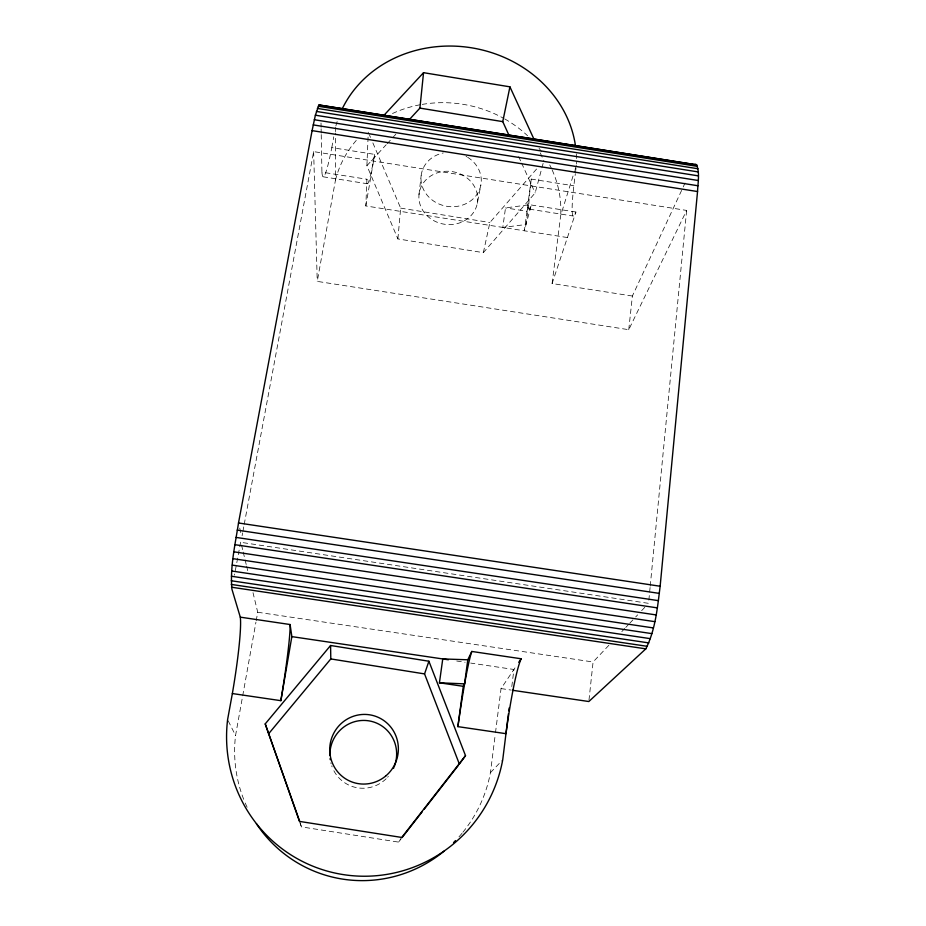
<?xml version="1.0" encoding="UTF-8"?>
<svg xmlns="http://www.w3.org/2000/svg" width="926" height="926" viewBox="0 0 926 926"><rect width="100%" height="100%" fill="white"/><g stroke="black" fill="none" stroke-linecap="round" stroke-linejoin="round"><path stroke-width="0.69" stroke-dasharray="4.63 3.47" d="M244.209 524.371L313.648 151.621L686.629 210.422L628.754 329.691L317.248 281.388L335.49 180.026L335.49 133.055M335.49 131.631L335.49 127.36M543.122 163.393L535.159 192.932L483.349 252.648L397.891 238.92L366.904 165.685L368.282 132.163M567.418 237.542L365.828 205.954L366.928 179.239A68.732 3.519 -81.8 0 0 374.683 154.387L331.797 147.628A68.802 5.452 -82.1 0 1 321.924 172.167L366.928 179.239M397.891 238.92L400.657 208.119L372.75 142.639M650.087 587.512L648.559 603.347L240.864 542.335L240.714 541.687L234.475 575.139M650.226 586.077L686.629 210.422M588.982 700.114L593.08 661.986L608.926 645.237M628.754 329.691L632.377 296.031L682.624 188.233M418.992 194.668L421.18 175.292M511.8 686.594L513.918 669.475L470.686 663.074M632.377 296.031L552.104 283.53L575.914 212.019A68.35 5.417 -80.5 0 1 573.831 185.813L575.335 173.602M575.509 172.248L576.007 168.173M462.873 832.266A131.191 128.783 -70.8 0 0 490.444 772.654L495.294 734.179M495.479 732.755L501.047 688.574L516.326 665.91M552.104 283.53L560.693 215.422L574.652 170.859M528.677 204.843L526.037 224.52L502.795 227.414L505.515 207.887L528.677 204.843L526.975 211.267L505.515 207.887M531.281 179.1L524.359 230.794L531.281 205.005A68.408 3.519 -80.8 0 1 531.281 179.1L573.831 185.813M365.828 205.954L374.683 154.387M243.7 799.323A131.191 128.783 -70.8 0 1 235.551 735.487L242.438 697.232M242.693 695.82L255.946 622.156M256.201 620.744L257.729 612.248L253.006 592.663M331.797 147.628L333.765 136.816M242.103 535.714L242.624 532.878M242.89 531.466L243.943 525.794M477.307 203.326A29.505 26.599 10 0 0 438.079 172.583A29.505 26.599 10 0 0 429.525 217.853A29.505 26.599 10 0 0 477.307 203.326L480.849 185.038M483.349 252.648L489.889 222.506L537.219 168.289M575.081 169.516L576.342 165.465M683.226 186.925L685.043 183.035M299.989 822.832L301.425 826.883L398.55 842.104L400.946 838.609M398.55 842.104L401.19 838.713M366.904 165.685L386.177 144.745M387.149 143.704L391.964 138.472M392.925 137.418L395.819 134.282M621.809 631.613L624.784 628.476M625.768 627.434L628.742 624.286M629.738 623.244L634.68 618.001M635.676 616.959L637.655 614.864M641.625 610.674L646.58 605.442M490.444 772.654L501.788 760.825M257.729 612.248L593.08 661.986M456.726 661.014L465.107 662.252M501.047 688.574L510.955 690.044M531.281 205.005L575.914 212.019M323.116 176.785L367.46 183.753M529.429 209.149L573.414 216.059M400.657 208.119L489.889 222.506M228.213 720.868L235.551 735.487M540.275 152.929L543.851 160.707M518.664 156.633L521.025 161.819M521.616 163.115L535.159 192.932M369.393 134.779L370.516 137.407M299.7 821.443L301.425 826.883M241.547 545.125L242.89 550.715M243.225 552.116L246.258 564.698M246.605 566.099L247.948 571.689M239.718 528.121L241.536 535.841M313.648 151.621L317.248 281.388M321.021 123.008L321.102 127.348M321.125 128.795L321.206 133.124M321.229 134.571L321.924 172.167M335.49 180.026A114.396 103.307 9.9 0 1 356.452 140.196M392.485 113.504A114.396 103.307 9.9 0 1 420.821 104.626M422.198 104.395A114.396 103.307 9.9 0 1 503.512 118.25M504.728 118.933A114.396 103.307 9.9 0 1 527.577 135.752M539.071 148.357A114.396 103.307 9.9 0 1 541.629 151.771M549.72 164.932A114.396 103.307 9.9 0 1 551.549 168.671M552.139 169.933A114.396 103.307 9.9 0 1 560.693 215.422M461.993 833.331A131.191 128.783 -70.8 0 1 457.432 838.539M247.126 807.252A131.191 128.783 -70.8 0 1 244.232 800.654M388.341 776.428A33.984 33.313 -71.4 0 1 387.635 777.227M386.142 778.754A33.984 33.313 -71.4 0 1 332.92 768.835M332.098 766.878A33.984 33.313 -71.4 0 1 331.74 765.871M331.114 763.846A33.984 33.313 -71.4 0 1 330.848 762.816M335.86 125.971A122.382 109.21 10.1 0 1 337.515 120.438M576.308 153.936A122.382 109.21 10.1 0 1 576.412 164.029M467.665 157.281A30.245 27.143 10 0 1 471.635 200.143A30.245 27.143 10 0 1 424.745 191.786A30.245 27.143 10 0 1 443.299 152.94M466.056 156.344A30.245 27.143 10 0 1 466.866 156.795"/><path stroke-width="1.39" d="M512.367 690.252L588.832 701.526L645.827 648.848C655.539 629.564 657.472 607.375 660.145 586.239L697.544 191.543C697.891 182.758 699.906 173.289 696.665 164.863L318.961 104.962L315.372 115.206L312.097 130.624L238.503 522.982C235.158 544.766 229.949 566.955 231.882 589.075L240.297 617.156A78.513 7.026 -80.3 0 1 232.357 693.551L227.599 719.641A141.18 138.993 -69.3 0 0 344.541 874.792A141.18 138.993 -69.3 0 0 502.725 759.841L508.443 713.703M409.315 119.628L419.918 108.111L423.541 72.679L509.925 86.836L534.325 139.965M508.791 710.844L509.15 707.996M464.563 683.874L467.792 659.787L471.809 651.453L521.141 658.768A78.05 6.991 -82.3 0 0 505.966 733.681L457.895 726.632L463.301 686.316L464.563 683.874L439.433 682.798L442.755 658.942L467.792 659.787M232.357 693.551L280.856 700.669L291.852 636.625L290.093 624.529L240.297 617.156M508.652 134.594L502.76 121.63L509.925 86.836M428.9 661.233L465.512 755.639L459.365 764.077L424.559 673.908L428.9 661.233L330.582 645.491L265.218 723.9L299.515 821.489M518.734 662.333L521.141 658.768M465.512 755.639L401.745 837.451L299.7 821.443L265.218 723.9M402.081 837.579L422.349 811.57M424.108 809.312L458.486 765.212M268.54 733.867L330.802 658.93L330.582 645.491M383.792 115.472L423.541 72.679M694.743 164.446L695.785 164.215M291.852 636.625L448.346 659.775M439.433 682.798L463.301 686.316M238.503 522.982L660.145 586.239M237.206 530.112L659.405 593.404M235.98 537.393L658.479 600.661M234.857 544.673L657.391 607.884M233.85 551.815L656.164 614.933M232.993 558.667L654.809 621.659M232.299 565.115L653.374 627.932M231.766 571.006L651.869 633.627M231.419 576.25L650.341 638.662M231.257 580.752L648.802 642.91M231.28 584.422L647.286 646.325M231.5 587.211L645.827 648.848M318.197 106.247L697.394 166.379M317.329 108.411L697.926 168.74M316.391 111.421L698.262 171.923M315.372 115.206L698.401 175.871M314.296 119.732L698.32 180.512M313.208 124.906L698.042 185.767M312.097 130.624L697.544 191.543M318.961 104.962L696.665 164.863M330.802 658.93L424.559 673.908M419.918 108.111L502.76 121.63M455.523 840.577A131.191 128.783 -70.8 0 1 453.566 842.567M444.26 851.006A131.191 128.783 -70.8 0 1 256.386 823.7M329.887 755.431A33.984 33.313 -71.4 0 1 369.161 720.891A33.984 33.313 -71.4 0 1 394.337 766.381M393.932 767.376A33.984 33.313 -71.4 0 1 393.504 768.348M330.235 759.679A33.984 33.313 -71.4 0 1 330.107 758.614M290.093 624.529A78.421 4.537 -80.6 0 1 280.856 700.669M457.895 726.632A78.12 4.537 -82 0 1 471.809 651.453M342.481 108.33A122.382 109.21 10.1 0 1 471.079 47.735A122.382 109.21 10.1 0 1 575.393 145.266M386.107 775.675A34.91 34.262 -70.9 0 0 375.806 716.377A34.91 34.262 -70.9 0 0 330.246 755.674A34.91 34.262 -70.9 0 0 386.107 775.675"/></g></svg>
